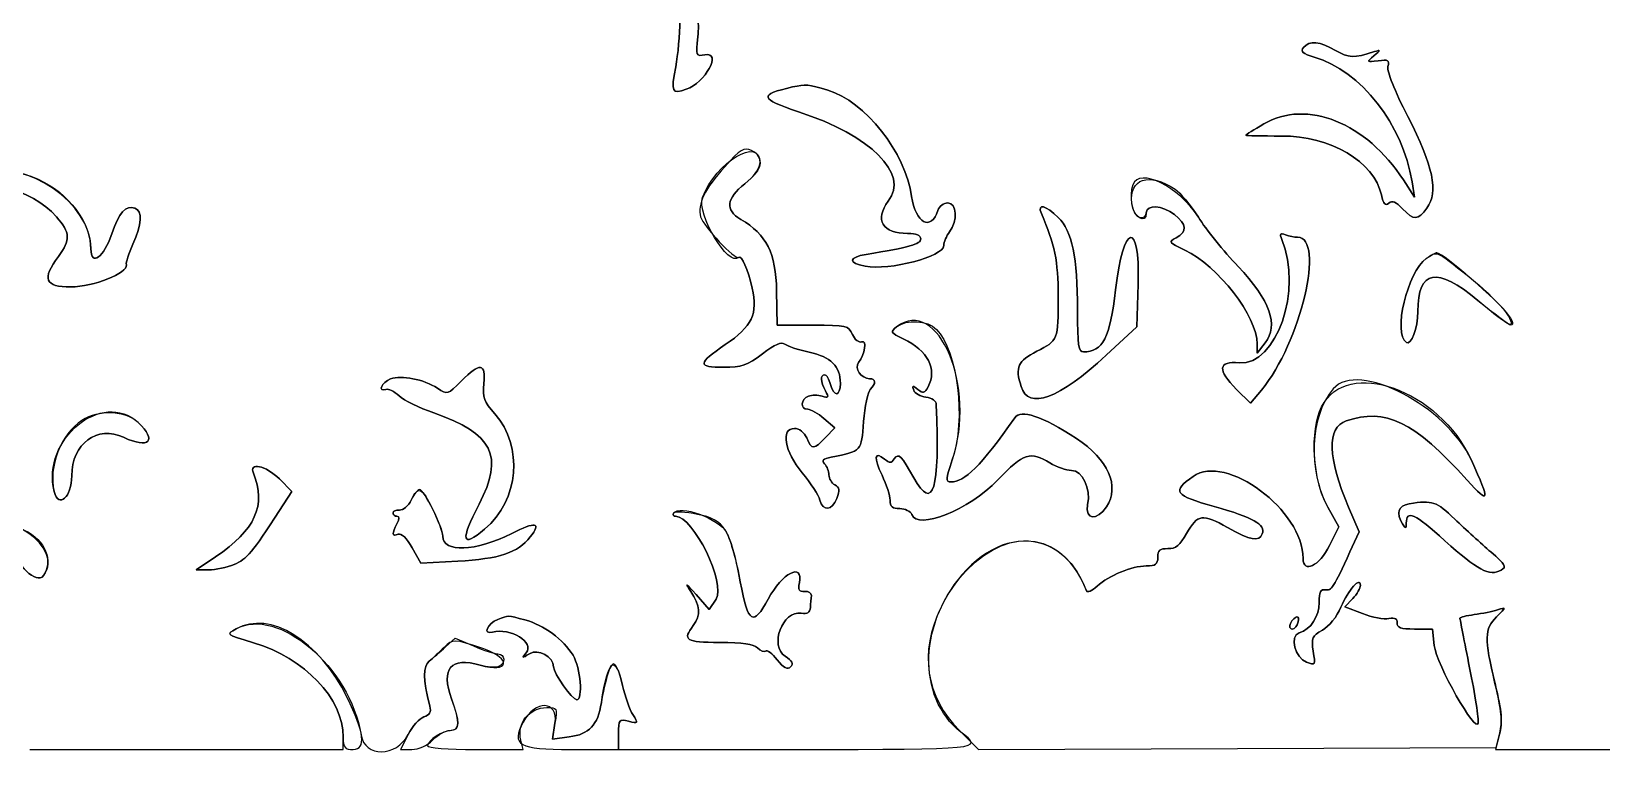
# Model space of a CAD drawing. Extents: x 0 to 106, y 0 to 59.
# Drawn here: x 22.73 to 40.84, y -0.07 to 8.31 of the extents above; entities that cross this region are included whole.
import ezdxf

# ---------------------------------------------------------------- set-up
doc = ezdxf.new("R2010")
doc.units = 0
doc.layers.get('0').update_dxf_attribs({"linetype": 'CONTINUOUS'})

msp = doc.modelspace()

# ---------------------------------------------------------------- linework, layer by layer
at = {"color": 7}
for p, q in [((38.679129, 6.397551), (38.551071, 6.595988)), ((38.551071, 6.595988), (38.679129, 6.397551)), ((38.650554, 6.574028), (38.679129, 6.397551)), ((38.679129, 6.397551), (38.650554, 6.574028)), ((31.331129, 4.920648), (31.322927, 5.318317)), ((31.322927, 5.318317), (31.331129, 4.920648)), ((35.476087, 4.901334), (35.491962, 5.39584)), ((35.491962, 5.39584), (35.476087, 4.901334)), ((31.73991, 4.920648), (31.331129, 4.920648)), ((31.331129, 4.920648), (31.73991, 4.920648)), ((35.123398, 4.57378), (35.476087, 4.901334)), ((35.476087, 4.901334), (35.123398, 4.57378)), ((36.865148, 4.599709), (36.957487, 4.717184)), ((36.957487, 4.717184), (36.865148, 4.599709)), ((36.864883, 4.705013), (36.865148, 4.599709)), ((36.865148, 4.599709), (36.864883, 4.705013)), ((36.627288, 4.179287), (36.786567, 4.020008)), ((36.786567, 4.020008), (36.627288, 4.179287)), ((36.786567, 4.020008), (36.913038, 4.172672)), ((36.913038, 4.172672), (36.786567, 4.020008)), ((31.868762, 3.843531), (31.992587, 3.737169)), ((31.992587, 3.737169), (31.868762, 3.843531)), ((31.992587, 3.737169), (31.885695, 3.623133)), ((31.885695, 3.623133), (31.992587, 3.737169)), ((25.733081, 3.00348), (25.589677, 3.14609)), ((25.589677, 3.14609), (25.733081, 3.00348)), ((25.590207, 2.782288), (25.733081, 3.00348)), ((25.733081, 3.00348), (25.590207, 2.782288)), ((37.679799, 2.820918), (37.806534, 2.595493)), ((37.806534, 2.595493), (37.679799, 2.820918)), ((38.040955, 2.535962), (37.918718, 2.822505)), ((37.918718, 2.822505), (38.040955, 2.535962)), ((37.806534, 2.595493), (37.699643, 2.379858)), ((37.699643, 2.379858), (37.806534, 2.595493)), ((37.934857, 2.306039), (38.040955, 2.535962)), ((38.040955, 2.535962), (37.934857, 2.306039)), ((24.853607, 2.249154), (24.629506, 2.098077)), ((24.629506, 2.098077), (24.853607, 2.249154)), ((27.120026, 2.35287), (27.220303, 2.174012)), ((27.220303, 2.174012), (27.120026, 2.35287)), ((27.220303, 2.174012), (27.645223, 2.19756)), ((27.645223, 2.19756), (27.220303, 2.174012)), ((24.629506, 2.098077), (24.773703, 2.098077)), ((24.773703, 2.098077), (24.629506, 2.098077)), ((30.546111, 1.640083), (30.393447, 1.813914)), ((30.393447, 1.813914), (30.546111, 1.640083)), ((30.624428, 1.759675), (30.546111, 1.640083)), ((30.546111, 1.640083), (30.624428, 1.759675)), ((37.876384, 1.670246), (37.966078, 1.76576)), ((37.966078, 1.76576), (37.876384, 1.670246)), ((38.079055, 1.592988), (37.876384, 1.670246)), ((37.876384, 1.670246), (38.079055, 1.592988)), ((27.503936, 1.208284), (27.615325, 1.310678)), ((27.615325, 1.310678), (27.827785, 1.219396)), ((38.884975, 1.414659), (38.679923, 1.414659)), ((38.679923, 1.414659), (38.884975, 1.414659)), ((38.906142, 1.226276), (38.884975, 1.414659)), ((38.884975, 1.414659), (38.906142, 1.226276)), ((27.073988, 0.198635), (26.985617, 0.025598)), ((28.737951, 0.144396), (28.76732, 0.327487)), ((28.76732, 0.327487), (28.737951, 0.144396)), ((29.501008, 0.025598), (29.501008, 0.202868)), ((29.501008, 0.202868), (29.501008, 0.025598)), ((33.432712, 0.243085), (33.650993, 0.024804)), ((39.658351, 0.201016), (39.61152, 0.025598)), ((39.621309, 0.047558), (39.662584, 0.214775)), ((22.709956, 0.025598), (24.518116, 0.025598)), ((24.518116, 0.025598), (26.326012, 0.025598)), ((26.326012, 0.025598), (26.325483, 0.168737)), ((26.985617, 0.025598), (27.116851, 0.025598)), ((27.848158, 0.025598), (28.400343, 0.025598)), ((28.400343, 0.025598), (28.37362, 0.131696)), ((28.931626, 0.170325), (28.737951, 0.144396)), ((28.737951, 0.144396), (28.931626, 0.170325)), ((28.950676, 0.025598), (29.501008, 0.025598)), ((29.501008, 0.025598), (31.551527, 0.025598)), ((33.650993, 0.024804), (36.636019, 0.036181)), ((36.636019, 0.036181), (39.621309, 0.047558)), ((39.61152, 0.025598), (40.818019, 0.025598))]:
    msp.add_line(p, q, dxfattribs=at)
for points in [[(30.414349, 8.248838), (30.433134, 8.431136), (30.412497, 8.544642), (30.311162, 8.814782)], [(30.311162, 8.814782), (30.412497, 8.544642), (30.433134, 8.431136), (30.414349, 8.248838)], [(30.206651, 8.43193), (30.206651, 8.280059), (30.185485, 8.040876), (30.159556, 7.900647)], [(30.159556, 7.900647), (30.185485, 8.040876), (30.206651, 8.280059), (30.206651, 8.43193)], [(30.497164, 8.041141), (30.393447, 8.021297), (30.39133, 8.026853), (30.414349, 8.248838)], [(30.414349, 8.248838), (30.39133, 8.026853), (30.393447, 8.021297), (30.497164, 8.041141)], [(37.767112, 8.090618), (37.585608, 8.197774), (37.469985, 8.208357), (37.400135, 8.12422)], [(37.400135, 8.12422), (37.469985, 8.208357), (37.585608, 8.197774), (37.767112, 8.090618)], [(30.280999, 7.64215), (30.49928, 7.714381), (30.696924, 8.079241), (30.497164, 8.041141)], [(30.497164, 8.041141), (30.696924, 8.079241), (30.49928, 7.714381), (30.280999, 7.64215)], [(37.400135, 8.12422), (37.360977, 8.077124), (37.386641, 8.05437), (37.523431, 8.01336)], [(37.523431, 8.01336), (37.386641, 8.05437), (37.360977, 8.077124), (37.400135, 8.12422)], [(37.523431, 8.01336), (38.064768, 7.85117), (38.541546, 7.2421), (38.650554, 6.574028)], [(38.650554, 6.574028), (38.541546, 7.2421), (38.064768, 7.85117), (37.523431, 8.01336)], [(38.217167, 8.076595), (37.976132, 8.00013), (37.917659, 8.001983), (37.767112, 8.090618)], [(37.767112, 8.090618), (37.917659, 8.001983), (37.976132, 8.00013), (38.217167, 8.076595)], [(38.258971, 7.97182), (38.125622, 7.954093), (38.124299, 7.955416), (38.210288, 8.027912)], [(38.210288, 8.027912), (38.124299, 7.955416), (38.125622, 7.954093), (38.258971, 7.97182)], [(38.210288, 8.027912), (38.289663, 8.095116), (38.290192, 8.099878), (38.217167, 8.076595)], [(38.217167, 8.076595), (38.290192, 8.099878), (38.289663, 8.095116), (38.210288, 8.027912)], [(38.373271, 7.903822), (38.39285, 7.97817), (38.376975, 7.98743), (38.258971, 7.97182)], [(38.258971, 7.97182), (38.376975, 7.98743), (38.39285, 7.97817), (38.373271, 7.903822)], [(30.159556, 7.900647), (30.104787, 7.605637), (30.113783, 7.586852), (30.280999, 7.64215)], [(30.280999, 7.64215), (30.113783, 7.586852), (30.104787, 7.605637), (30.159556, 7.900647)], [(38.602136, 7.32809), (38.448942, 7.626539), (38.359513, 7.85117), (38.373271, 7.903822)], [(38.373271, 7.903822), (38.359513, 7.85117), (38.448942, 7.626539), (38.602136, 7.32809)], [(31.507342, 7.668872), (31.113377, 7.582089), (31.124754, 7.533141), (31.573487, 7.384181)], [(31.573487, 7.384181), (31.124754, 7.533141), (31.113377, 7.582089), (31.507342, 7.668872)], [(31.911889, 7.63236), (31.684348, 7.700093), (31.659477, 7.70221), (31.507342, 7.668872)], [(31.507342, 7.668872), (31.659477, 7.70221), (31.684348, 7.700093), (31.911889, 7.63236)], [(32.879998, 6.406547), (32.810942, 6.910048), (32.341043, 7.505096), (31.911889, 7.63236)], [(31.911889, 7.63236), (32.341043, 7.505096), (32.810942, 6.910048), (32.879998, 6.406547)], [(38.551071, 6.595988), (38.125092, 7.255858), (37.43506, 7.532877), (36.94029, 7.242894)], [(36.94029, 7.242894), (37.43506, 7.532877), (38.125092, 7.255858), (38.551071, 6.595988)], [(31.573487, 7.384181), (32.415126, 7.105311), (32.852482, 6.669807), (32.611182, 6.350984)], [(32.611182, 6.350984), (32.852482, 6.669807), (32.415126, 7.105311), (31.573487, 7.384181)], [(36.94029, 7.242894), (36.826254, 7.176219), (36.732857, 7.117217), (36.732857, 7.11219)], [(36.732857, 7.11219), (36.732857, 7.117217), (36.826254, 7.176219), (36.94029, 7.242894)], [(38.822004, 6.271345), (38.958, 6.457876), (38.896087, 6.756061), (38.602136, 7.32809)], [(38.602136, 7.32809), (38.896087, 6.756061), (38.958, 6.457876), (38.822004, 6.271345)], [(30.469647, 6.393847), (30.62628, 6.805538), (31.132692, 7.109015), (31.132692, 6.790986)], [(36.732857, 7.11219), (36.732857, 7.107163), (36.916477, 7.103194), (37.140844, 7.103194)], [(37.140844, 7.103194), (36.916477, 7.103194), (36.732857, 7.107163), (36.732857, 7.11219)], [(37.140844, 7.103194), (37.715518, 7.103194), (38.212405, 6.811094), (38.297601, 6.42348)], [(38.297601, 6.42348), (38.212405, 6.811094), (37.715518, 7.103194), (37.140844, 7.103194)], [(31.033473, 6.935184), (30.945896, 6.974342), (30.909648, 6.952382), (30.725763, 6.749446)], [(30.956215, 6.551803), (31.158886, 6.712405), (31.189577, 6.865069), (31.033473, 6.935184)], [(21.783915, 6.369505), (21.783915, 6.684094), (22.346683, 6.812682), (22.809174, 6.603661)], [(23.415599, 5.801975), (23.415599, 6.33167), (22.691699, 6.828292), (22.106971, 6.699969)], [(30.725763, 6.749446), (30.493989, 6.49333), (30.409851, 6.318176), (30.447157, 6.16948)], [(31.132692, 6.790986), (31.132692, 6.727751), (31.068663, 6.640967), (30.956215, 6.551803)], [(36.186228, 6.165776), (35.958422, 6.523493), (35.508895, 6.745742), (35.429785, 6.539632)], [(22.011456, 6.39517), (22.12364, 6.641497), (22.722391, 6.507882), (23.018459, 6.170539)], [(23.018459, 6.170539), (22.722391, 6.507882), (22.12364, 6.641497), (22.011456, 6.39517)], [(22.809174, 6.603661), (23.159482, 6.445176), (23.415599, 6.106774), (23.415599, 5.801975)], [(30.908855, 6.141964), (30.726028, 6.249914), (30.741109, 6.381411), (30.956215, 6.551803)], [(30.956215, 6.551803), (30.741109, 6.381411), (30.726028, 6.249914), (30.908855, 6.141964)], [(35.429785, 6.539632), (35.379779, 6.409193), (35.428462, 6.178476), (35.50916, 6.16313)], [(35.417879, 6.325055), (35.390098, 6.615038), (35.61367, 6.688592), (35.917676, 6.489626)], [(30.885307, 5.701962), (30.768361, 5.585016), (30.397416, 6.203347), (30.469647, 6.393847)], [(32.611182, 6.350984), (32.449522, 6.137201), (32.544507, 5.978716), (32.833961, 5.978716)], [(32.833961, 5.978716), (32.544507, 5.978716), (32.449522, 6.137201), (32.611182, 6.350984)], [(33.18374, 6.245416), (33.105688, 5.999618), (32.922596, 6.09672), (32.879998, 6.406547)], [(32.879998, 6.406547), (32.922596, 6.09672), (33.105688, 5.999618), (33.18374, 6.245416)], [(35.917676, 6.489626), (35.976678, 6.450732), (36.097593, 6.305212), (36.186228, 6.165776)], [(38.297601, 6.42348), (38.320619, 6.317911), (38.342051, 6.294364), (38.383325, 6.328759)], [(38.383325, 6.328759), (38.342051, 6.294364), (38.320619, 6.317911), (38.297601, 6.42348)], [(38.383325, 6.328759), (38.423278, 6.361832), (38.466669, 6.34437), (38.541546, 6.26473)], [(38.541546, 6.26473), (38.466669, 6.34437), (38.423278, 6.361832), (38.383325, 6.328759)], [(23.018459, 6.170539), (23.179855, 5.986918), (23.183559, 5.907543), (23.040684, 5.714133)], [(23.040684, 5.714133), (23.183559, 5.907543), (23.179855, 5.986918), (23.018459, 6.170539)], [(23.922275, 6.271609), (23.821204, 6.310239), (23.736802, 6.215782), (23.656898, 5.974747)], [(23.656898, 5.974747), (23.736802, 6.215782), (23.821204, 6.310239), (23.922275, 6.271609)], [(23.900579, 5.854627), (24.00456, 6.083491), (24.012498, 6.236949), (23.922275, 6.271609)], [(23.922275, 6.271609), (24.012498, 6.236949), (24.00456, 6.083491), (23.900579, 5.854627)], [(30.447157, 6.16948), (30.472557, 6.068145), (30.849324, 5.665979), (30.885307, 5.701962)], [(33.296452, 6.331405), (33.249356, 6.331405), (33.198821, 6.292776), (33.18374, 6.245416)], [(33.18374, 6.245416), (33.198821, 6.292776), (33.249356, 6.331405), (33.296452, 6.331405)], [(33.316825, 5.998031), (33.414456, 6.127147), (33.402021, 6.331405), (33.296452, 6.331405)], [(33.296452, 6.331405), (33.402021, 6.331405), (33.414456, 6.127147), (33.316825, 5.998031)], [(34.56989, 6.163924), (34.429661, 6.304418), (34.324093, 6.329553), (34.375686, 6.210226)], [(34.375686, 6.210226), (34.324093, 6.329553), (34.429661, 6.304418), (34.56989, 6.163924)], [(34.375686, 6.210226), (34.531526, 5.851187), (34.569361, 5.664921), (34.570155, 5.251113)], [(34.570155, 5.251113), (34.569361, 5.664921), (34.531526, 5.851187), (34.375686, 6.210226)], [(34.792669, 5.09448), (34.792669, 5.707518), (34.731286, 6.002793), (34.56989, 6.163924)], [(34.56989, 6.163924), (34.731286, 6.002793), (34.792669, 5.707518), (34.792669, 5.09448)], [(35.586418, 6.217899), (35.586418, 6.075289), (35.432431, 6.17292), (35.417879, 6.325055)], [(35.50916, 6.16313), (35.556256, 6.154399), (35.586418, 6.175566), (35.586418, 6.217899)], [(35.586418, 6.217899), (35.586418, 6.318176), (35.771891, 6.305476), (35.911326, 6.195939)], [(35.911326, 6.195939), (35.771891, 6.305476), (35.586418, 6.318176), (35.586418, 6.217899)], [(35.911326, 6.195939), (36.052614, 6.084549), (36.058964, 5.99856), (35.930641, 5.930033)], [(35.930641, 5.930033), (36.058964, 5.99856), (36.052614, 6.084549), (35.911326, 6.195939)], [(36.64475, 5.598775), (36.481238, 5.771283), (36.275128, 6.026606), (36.186228, 6.165776)], [(36.186228, 6.165776), (36.275128, 6.026606), (36.481238, 5.771283), (36.64475, 5.598775)], [(38.541546, 6.26473), (38.670398, 6.127412), (38.718023, 6.128735), (38.822004, 6.271345)], [(38.822004, 6.271345), (38.718023, 6.128735), (38.670398, 6.127412), (38.541546, 6.26473)], [(31.322927, 5.318317), (31.314196, 5.754879), (31.208627, 5.964693), (30.908855, 6.141964)], [(30.908855, 6.141964), (31.208627, 5.964693), (31.314196, 5.754879), (31.322927, 5.318317)], [(32.833961, 5.978716), (32.935296, 5.978716), (32.984773, 5.957814), (32.984773, 5.915481)], [(32.984773, 5.915481), (32.984773, 5.957814), (32.935296, 5.978716), (32.833961, 5.978716)], [(33.250679, 5.838752), (33.251473, 5.879233), (33.281106, 5.950935), (33.316825, 5.998031)], [(33.316825, 5.998031), (33.281106, 5.950935), (33.251473, 5.879233), (33.250679, 5.838752)], [(35.491962, 5.39584), (35.515775, 6.147785), (35.316014, 6.095133), (35.231083, 5.327048)], [(35.231083, 5.327048), (35.316014, 6.095133), (35.515775, 6.147785), (35.491962, 5.39584)], [(37.191908, 5.964164), (37.128937, 5.988506), (37.121, 5.978187), (37.149839, 5.909131)], [(37.149839, 5.909131), (37.121, 5.978187), (37.128937, 5.988506), (37.191908, 5.964164)], [(23.656898, 5.974747), (23.566676, 5.703021), (23.415599, 5.594806), (23.415599, 5.801975)], [(23.415599, 5.801975), (23.415599, 5.594806), (23.566676, 5.703021), (23.656898, 5.974747)], [(23.824379, 5.61756), (23.818823, 5.643489), (23.853219, 5.750116), (23.900579, 5.854627)], [(23.900579, 5.854627), (23.853219, 5.750116), (23.818823, 5.643489), (23.824379, 5.61756)], [(32.345276, 5.600891), (32.626263, 5.548239), (33.248298, 5.711752), (33.250679, 5.838752)], [(33.250679, 5.838752), (33.248298, 5.711752), (32.626263, 5.548239), (32.345276, 5.600891)], [(32.984773, 5.915481), (32.984773, 5.855685), (32.855128, 5.818908), (32.356389, 5.737152)], [(32.356389, 5.737152), (32.855128, 5.818908), (32.984773, 5.855685), (32.984773, 5.915481)], [(35.930641, 5.930033), (35.838037, 5.880556), (35.84227, 5.87447), (36.029859, 5.786629)], [(36.029859, 5.786629), (35.84227, 5.87447), (35.838037, 5.880556), (35.930641, 5.930033)], [(37.149839, 5.909131), (37.39061, 5.329694), (37.087927, 4.452601), (36.658773, 4.486732)], [(36.658773, 4.486732), (37.087927, 4.452601), (37.39061, 5.329694), (37.149839, 5.909131)], [(36.913038, 4.172672), (37.365739, 4.71692), (37.65387, 5.934531), (37.330285, 5.934531)], [(37.330285, 5.934531), (37.65387, 5.934531), (37.365739, 4.71692), (36.913038, 4.172672)], [(37.330285, 5.934531), (37.296683, 5.934531), (37.234506, 5.948024), (37.191908, 5.964164)], [(37.191908, 5.964164), (37.234506, 5.948024), (37.296683, 5.934531), (37.330285, 5.934531)], [(23.040684, 5.714133), (22.847274, 5.451931), (22.884316, 5.360915), (23.184088, 5.362502)], [(23.184088, 5.362502), (22.884316, 5.360915), (22.847274, 5.451931), (23.040684, 5.714133)], [(23.184088, 5.362502), (23.447878, 5.363825), (23.845017, 5.522046), (23.824379, 5.61756)], [(23.824379, 5.61756), (23.845017, 5.522046), (23.447878, 5.363825), (23.184088, 5.362502)], [(30.885307, 5.701962), (30.917851, 5.734506), (30.99458, 5.561998), (31.042205, 5.349008)], [(31.042205, 5.349008), (30.99458, 5.561998), (30.917851, 5.734506), (30.885307, 5.701962)], [(32.356389, 5.737152), (32.148691, 5.703021), (32.143399, 5.638727), (32.345276, 5.600891)], [(32.345276, 5.600891), (32.143399, 5.638727), (32.148691, 5.703021), (32.356389, 5.737152)], [(36.029859, 5.786629), (36.414034, 5.606712), (36.863561, 5.0241), (36.864883, 4.705013)], [(36.864883, 4.705013), (36.863561, 5.0241), (36.414034, 5.606712), (36.029859, 5.786629)], [(38.81486, 5.688998), (38.59605, 5.536069), (38.426188, 4.820107), (38.585202, 4.721682)], [(38.585202, 4.721682), (38.426188, 4.820107), (38.59605, 5.536069), (38.81486, 5.688998)], [(38.81486, 5.688998), (38.943712, 5.779485), (38.910375, 5.793508), (39.305662, 5.480771)], [(38.936569, 5.756202), (38.923869, 5.75726), (38.868835, 5.727098), (38.81486, 5.688998)], [(39.739843, 5.063523), (39.665495, 5.184173), (39.0088, 5.750381), (38.936569, 5.756202)], [(36.957487, 4.717184), (37.116237, 4.918796), (37.012785, 5.210102), (36.64475, 5.598775)], [(36.64475, 5.598775), (37.012785, 5.210102), (37.116237, 4.918796), (36.957487, 4.717184)], [(38.717229, 5.079663), (38.717229, 5.560675), (38.937098, 5.601156), (39.409114, 5.206927)], [(39.409114, 5.206927), (38.937098, 5.601156), (38.717229, 5.560675), (38.717229, 5.079663)], [(39.305662, 5.480771), (39.616812, 5.234444), (39.888538, 4.920384), (39.790378, 4.920384)], [(31.042205, 5.349008), (31.109144, 5.05003), (31.041146, 4.907155), (30.73079, 4.696547)], [(30.73079, 4.696547), (31.041146, 4.907155), (31.109144, 5.05003), (31.042205, 5.349008)], [(33.349104, 3.365959), (33.633531, 4.202306), (33.187708, 5.265665), (32.705638, 4.90054)], [(34.570155, 5.251113), (34.570949, 4.747876), (34.569361, 4.743642), (34.324093, 4.619288)], [(34.324093, 4.619288), (34.569361, 4.743642), (34.570949, 4.747876), (34.570155, 5.251113)], [(35.231083, 5.327048), (35.170229, 4.778038), (35.084504, 4.611616), (34.861725, 4.611616)], [(34.861725, 4.611616), (35.084504, 4.611616), (35.170229, 4.778038), (35.231083, 5.327048)], [(34.861725, 4.611616), (34.803252, 4.611616), (34.792669, 4.685699), (34.792669, 5.09448)], [(34.792669, 5.09448), (34.792669, 4.685699), (34.803252, 4.611616), (34.861725, 4.611616)], [(38.585202, 4.721682), (38.643411, 4.685963), (38.717229, 4.886253), (38.717229, 5.079663)], [(38.717229, 5.079663), (38.717229, 4.886253), (38.643411, 4.685963), (38.585202, 4.721682)], [(39.409114, 5.206927), (39.793288, 4.886253), (39.870018, 4.85318), (39.739843, 5.063523)], [(39.790378, 4.920384), (39.769741, 4.920384), (39.598026, 5.049236), (39.409114, 5.206927)], [(32.197374, 4.813492), (32.151072, 4.915357), (32.129641, 4.920384), (31.73991, 4.920648)], [(31.73991, 4.920648), (32.129641, 4.920384), (32.151072, 4.915357), (32.197374, 4.813492)], [(32.705638, 4.90054), (32.630497, 4.843655), (32.635788, 4.834394), (32.783955, 4.764015)], [(32.783955, 4.764015), (32.635788, 4.834394), (32.630497, 4.843655), (32.705638, 4.90054)], [(32.705638, 4.90054), (32.827611, 4.99288), (33.058592, 4.978857), (33.164954, 4.87223)], [(31.15915, 4.590713), (31.303083, 4.700515), (31.378754, 4.733324), (31.416325, 4.702367)], [(31.416325, 4.702367), (31.378754, 4.733324), (31.303083, 4.700515), (31.15915, 4.590713)], [(32.303472, 4.728826), (32.271457, 4.716655), (32.224362, 4.754226), (32.197374, 4.813492)], [(32.197374, 4.813492), (32.224362, 4.754226), (32.271457, 4.716655), (32.303472, 4.728826)], [(32.267489, 4.490436), (32.34263, 4.586745), (32.36803, 4.753697), (32.303472, 4.728826)], [(32.303472, 4.728826), (32.36803, 4.753697), (32.34263, 4.586745), (32.267489, 4.490436)], [(32.783955, 4.764015), (33.066, 4.630136), (33.178448, 4.41212), (33.069704, 4.20892)], [(33.069704, 4.20892), (33.178448, 4.41212), (33.066, 4.630136), (32.783955, 4.764015)], [(33.164954, 4.87223), (33.411546, 4.625638), (33.508383, 3.834271), (33.349104, 3.365959)], [(30.73079, 4.696547), (30.409057, 4.478001), (30.406147, 4.435139), (30.713328, 4.435139)], [(30.713328, 4.435139), (30.406147, 4.435139), (30.409057, 4.478001), (30.73079, 4.696547)], [(30.713328, 4.435139), (30.922613, 4.435139), (30.983203, 4.456305), (31.15915, 4.590713)], [(31.15915, 4.590713), (30.983203, 4.456305), (30.922613, 4.435139), (30.713328, 4.435139)], [(31.416325, 4.702367), (31.445429, 4.678026), (31.572164, 4.636222), (31.697841, 4.609234)], [(31.697841, 4.609234), (31.572164, 4.636222), (31.445429, 4.678026), (31.416325, 4.702367)], [(31.697841, 4.609234), (31.950518, 4.554995), (32.058733, 4.447045), (32.058733, 4.249137)], [(32.058733, 4.249137), (32.058733, 4.447045), (31.950518, 4.554995), (31.697841, 4.609234)], [(34.324093, 4.619288), (34.103166, 4.50737), (34.071945, 4.438049), (34.141795, 4.214212)], [(34.141795, 4.214212), (34.071945, 4.438049), (34.103166, 4.50737), (34.324093, 4.619288)], [(34.141795, 4.214212), (34.22752, 3.940104), (34.579944, 4.06922), (35.123398, 4.57378)], [(35.123398, 4.57378), (34.579944, 4.06922), (34.22752, 3.940104), (34.141795, 4.214212)], [(37.606774, 3.978204), (37.90152, 4.556318), (38.961704, 4.178228), (39.335031, 3.361461)], [(27.412919, 4.192516), (27.25364, 4.296762), (26.996465, 4.348355), (26.871318, 4.30073)], [(26.871318, 4.30073), (26.996465, 4.348355), (27.25364, 4.296762), (27.412919, 4.192516)], [(27.947641, 4.247814), (27.971983, 4.485674), (27.903721, 4.493082), (27.686763, 4.276124)], [(27.686763, 4.276124), (27.903721, 4.493082), (27.971983, 4.485674), (27.947641, 4.247814)], [(31.877493, 4.347032), (31.824312, 4.347032), (31.828016, 4.272155), (31.88596, 4.163676)], [(31.88596, 4.163676), (31.828016, 4.272155), (31.824312, 4.347032), (31.877493, 4.347032)], [(31.944433, 4.236701), (31.929352, 4.297291), (31.899189, 4.347032), (31.877493, 4.347032)], [(31.877493, 4.347032), (31.899189, 4.347032), (31.929352, 4.297291), (31.944433, 4.236701)], [(32.394753, 4.302847), (32.300032, 4.302847), (32.216689, 4.425614), (32.267489, 4.490436)], [(32.267489, 4.490436), (32.216689, 4.425614), (32.300032, 4.302847), (32.394753, 4.302847)], [(36.658773, 4.486732), (36.412182, 4.506576), (36.401863, 4.404712), (36.627288, 4.179287)], [(36.627288, 4.179287), (36.401863, 4.404712), (36.412182, 4.506576), (36.658773, 4.486732)], [(39.335031, 3.361461), (39.047693, 3.99011), (38.030372, 4.516895), (37.741447, 4.186695)], [(22.992795, 3.001628), (22.842247, 3.601702), (23.546567, 4.181403), (23.960375, 3.798023)], [(26.871318, 4.30073), (26.768924, 4.261837), (26.718124, 4.147008), (26.818136, 4.180345)], [(26.818136, 4.180345), (26.718124, 4.147008), (26.768924, 4.261837), (26.871318, 4.30073)], [(26.818136, 4.180345), (26.846182, 4.189606), (26.913915, 4.156004), (26.968684, 4.105204)], [(26.968684, 4.105204), (26.913915, 4.156004), (26.846182, 4.189606), (26.818136, 4.180345)], [(27.686763, 4.276124), (27.530129, 4.119491), (27.526161, 4.118168), (27.412919, 4.192516)], [(27.412919, 4.192516), (27.526161, 4.118168), (27.530129, 4.119491), (27.686763, 4.276124)], [(28.072789, 3.897506), (27.946848, 4.039322), (27.930708, 4.084566), (27.947641, 4.247814)], [(27.947641, 4.247814), (27.930708, 4.084566), (27.946848, 4.039322), (28.072789, 3.897506)], [(32.058733, 4.249137), (32.058733, 4.096472), (31.981739, 4.08827), (31.944433, 4.236701)], [(31.944433, 4.236701), (31.981739, 4.08827), (32.058733, 4.096472), (32.058733, 4.249137)], [(32.326226, 3.808341), (32.33972, 3.984025), (32.374645, 4.151506), (32.40322, 4.180081)], [(32.40322, 4.180081), (32.374645, 4.151506), (32.33972, 3.984025), (32.326226, 3.808341)], [(32.40322, 4.180081), (32.47307, 4.24993), (32.469365, 4.302847), (32.394753, 4.302847)], [(32.394753, 4.302847), (32.469365, 4.302847), (32.47307, 4.24993), (32.40322, 4.180081)], [(32.952494, 4.178758), (32.893227, 4.227706), (32.885555, 4.226383), (32.903811, 4.170556)], [(32.903811, 4.170556), (32.885555, 4.226383), (32.893227, 4.227706), (32.952494, 4.178758)], [(32.903811, 4.170556), (32.915717, 4.134308), (32.978423, 4.098324), (33.043246, 4.090652)], [(33.043246, 4.090652), (32.978423, 4.098324), (32.915717, 4.134308), (32.903811, 4.170556)], [(33.069704, 4.20892), (33.029752, 4.134308), (33.012025, 4.12981), (32.952494, 4.178758)], [(32.952494, 4.178758), (33.012025, 4.12981), (33.029752, 4.134308), (33.069704, 4.20892)], [(37.741447, 4.186695), (37.473424, 3.880043), (37.44432, 3.239223), (37.679799, 2.820918)], [(26.968684, 4.105204), (27.023453, 4.054668), (27.203634, 3.966033), (27.369527, 3.908618)], [(27.369527, 3.908618), (27.203634, 3.966033), (27.023453, 4.054668), (26.968684, 4.105204)], [(31.689904, 4.100706), (31.600739, 4.066574), (31.594125, 3.950158), (31.681437, 3.950158)], [(31.681437, 3.950158), (31.594125, 3.950158), (31.600739, 4.066574), (31.689904, 4.100706)], [(31.848125, 4.101235), (31.801029, 4.116316), (31.729856, 4.116051), (31.689904, 4.100706)], [(31.689904, 4.100706), (31.729856, 4.116051), (31.801029, 4.116316), (31.848125, 4.101235)], [(31.88596, 4.163676), (31.927764, 4.085624), (31.923002, 4.077687), (31.848125, 4.101235)], [(31.848125, 4.101235), (31.923002, 4.077687), (31.927764, 4.085624), (31.88596, 4.163676)], [(33.164425, 4.002281), (33.207817, 3.022794), (33.127119, 2.759799), (32.905398, 3.159584)], [(32.905398, 3.159584), (33.127119, 2.759799), (33.207817, 3.022794), (33.164425, 4.002281)], [(33.043246, 4.090652), (33.117065, 4.08192), (33.162308, 4.048847), (33.164425, 4.002281)], [(33.164425, 4.002281), (33.162308, 4.048847), (33.117065, 4.08192), (33.043246, 4.090652)], [(23.311617, 3.822364), (23.068201, 3.662027), (22.921887, 3.284732), (22.992795, 3.001628)], [(23.960375, 3.798023), (23.812738, 3.934548), (23.499736, 3.946454), (23.311617, 3.822364)], [(27.369527, 3.908618), (28.052416, 3.671287), (28.180474, 3.411996), (27.89155, 2.853726)], [(27.89155, 2.853726), (28.180474, 3.411996), (28.052416, 3.671287), (27.369527, 3.908618)], [(27.956108, 2.566653), (28.351924, 2.899499), (28.406428, 3.521798), (28.072789, 3.897506)], [(28.072789, 3.897506), (28.406428, 3.521798), (28.351924, 2.899499), (27.956108, 2.566653)], [(31.681437, 3.950158), (31.716362, 3.950158), (31.800764, 3.902268), (31.868762, 3.843531)], [(31.868762, 3.843531), (31.800764, 3.902268), (31.716362, 3.950158), (31.681437, 3.950158)], [(31.953164, 3.398238), (32.307441, 3.470733), (32.298974, 3.461473), (32.326226, 3.808341)], [(32.326226, 3.808341), (32.298974, 3.461473), (32.307441, 3.470733), (31.953164, 3.398238)], [(34.070622, 3.852791), (33.674541, 3.291875), (33.494889, 3.112223), (33.330583, 3.112223)], [(33.330583, 3.112223), (33.494889, 3.112223), (33.674541, 3.291875), (34.070622, 3.852791)], [(34.779969, 3.613079), (34.380449, 3.873164), (34.142059, 3.953597), (34.070622, 3.852791)], [(34.070622, 3.852791), (34.142059, 3.953597), (34.380449, 3.873164), (34.779969, 3.613079)], [(37.679799, 2.820918), (37.505704, 3.13048), (37.469191, 3.708594), (37.606774, 3.978204)], [(37.918718, 2.822505), (37.675037, 3.39374), (37.665247, 3.736639), (37.890407, 3.815221)], [(37.890407, 3.815221), (37.665247, 3.736639), (37.675037, 3.39374), (37.918718, 2.822505)], [(37.890407, 3.815221), (38.342315, 3.972647), (38.673573, 3.810987), (39.285818, 3.133919)], [(39.285818, 3.133919), (38.673573, 3.810987), (38.342315, 3.972647), (37.890407, 3.815221)], [(23.195201, 3.182867), (23.195201, 3.553019), (23.489946, 3.771564), (23.793423, 3.626837)], [(23.793423, 3.626837), (23.489946, 3.771564), (23.195201, 3.553019), (23.195201, 3.182867)], [(23.793423, 3.626837), (24.084994, 3.487931), (24.184741, 3.59006), (23.960375, 3.798023)], [(23.960375, 3.798023), (24.184741, 3.59006), (24.084994, 3.487931), (23.793423, 3.626837)], [(31.53036, 3.72976), (31.367113, 3.72976), (31.412885, 3.464913), (31.618996, 3.216205)], [(31.618996, 3.216205), (31.412885, 3.464913), (31.367113, 3.72976), (31.53036, 3.72976)], [(31.669796, 3.619429), (31.640427, 3.683987), (31.582748, 3.72976), (31.53036, 3.72976)], [(31.53036, 3.72976), (31.582748, 3.72976), (31.640427, 3.683987), (31.669796, 3.619429)], [(31.885695, 3.623133), (31.753139, 3.482111), (31.732502, 3.481581), (31.669796, 3.619429)], [(31.669796, 3.619429), (31.732502, 3.481581), (31.753139, 3.482111), (31.885695, 3.623133)], [(32.568055, 3.374954), (32.451903, 3.471527), (32.439468, 3.39374), (32.538686, 3.188953)], [(32.538686, 3.188953), (32.439468, 3.39374), (32.451903, 3.471527), (32.568055, 3.374954)], [(32.905398, 3.159584), (32.76464, 3.414113), (32.726805, 3.45089), (32.680238, 3.379717)], [(32.680238, 3.379717), (32.726805, 3.45089), (32.76464, 3.414113), (32.905398, 3.159584)], [(33.874566, 3.135507), (34.174339, 3.445598), (34.248686, 3.46994), (34.474111, 3.332621)], [(34.474111, 3.332621), (34.248686, 3.46994), (34.174339, 3.445598), (33.874566, 3.135507)], [(35.126044, 2.823299), (35.283735, 3.064334), (35.148533, 3.373367), (34.779969, 3.613079)], [(34.779969, 3.613079), (35.148533, 3.373367), (35.283735, 3.064334), (35.126044, 2.823299)], [(37.394314, 2.228781), (37.394314, 2.783082), (36.508755, 3.44454), (36.125638, 3.176253)], [(36.125638, 3.176253), (36.508755, 3.44454), (37.394314, 2.783082), (37.394314, 2.228781)], [(25.589677, 3.14609), (25.43225, 3.302723), (25.234607, 3.34585), (25.289905, 3.211442)], [(25.289905, 3.211442), (25.234607, 3.34585), (25.43225, 3.302723), (25.589677, 3.14609)], [(31.875906, 3.321509), (31.83807, 3.359344), (31.85712, 3.378394), (31.953164, 3.398238)], [(31.953164, 3.398238), (31.85712, 3.378394), (31.83807, 3.359344), (31.875906, 3.321509)], [(31.926441, 3.19398), (31.926441, 3.236313), (31.903687, 3.293727), (31.875906, 3.321509)], [(31.875906, 3.321509), (31.903687, 3.293727), (31.926441, 3.236313), (31.926441, 3.19398)], [(32.680238, 3.379717), (32.645578, 3.3268), (32.627057, 3.326007), (32.568055, 3.374954)], [(32.568055, 3.374954), (32.627057, 3.326007), (32.645578, 3.3268), (32.680238, 3.379717)], [(33.330583, 3.112223), (33.271846, 3.112223), (33.274492, 3.14609), (33.349104, 3.365959)], [(33.349104, 3.365959), (33.274492, 3.14609), (33.271846, 3.112223), (33.330583, 3.112223)], [(34.474111, 3.332621), (34.553486, 3.284202), (34.66514, 3.244515), (34.72229, 3.244515)], [(34.72229, 3.244515), (34.66514, 3.244515), (34.553486, 3.284202), (34.474111, 3.332621)], [(39.285818, 3.133919), (39.546697, 2.845259), (39.554635, 2.881507), (39.335031, 3.361461)], [(39.335031, 3.361461), (39.554635, 2.881507), (39.546697, 2.845259), (39.285818, 3.133919)], [(22.992795, 3.001628), (23.043066, 2.801074), (23.195201, 2.937069), (23.195201, 3.182867)], [(23.195201, 3.182867), (23.195201, 2.937069), (23.043066, 2.801074), (22.992795, 3.001628)], [(25.289905, 3.211442), (25.441246, 2.844465), (25.310807, 2.556864), (24.853607, 2.249154)], [(24.853607, 2.249154), (25.310807, 2.556864), (25.441246, 2.844465), (25.289905, 3.211442)], [(31.618996, 3.216205), (31.716891, 3.098465), (31.808437, 2.957442), (31.82246, 2.902938)], [(31.82246, 2.902938), (31.808437, 2.957442), (31.716891, 3.098465), (31.618996, 3.216205)], [(31.994439, 3.078621), (31.957133, 3.099523), (31.926441, 3.151382), (31.926441, 3.19398)], [(31.926441, 3.19398), (31.926441, 3.151382), (31.957133, 3.099523), (31.994439, 3.078621)], [(32.017722, 2.921988), (32.053441, 3.015915), (32.048678, 3.048194), (31.994439, 3.078621)], [(31.994439, 3.078621), (32.048678, 3.048194), (32.053441, 3.015915), (32.017722, 2.921988)], [(32.538686, 3.188953), (32.590015, 3.082855), (32.631819, 2.952944), (32.631819, 2.900028)], [(32.631819, 2.900028), (32.631819, 2.952944), (32.590015, 3.082855), (32.538686, 3.188953)], [(32.880528, 2.737574), (32.951965, 2.551572), (33.5359, 2.785463), (33.874566, 3.135507)], [(33.874566, 3.135507), (33.5359, 2.785463), (32.951965, 2.551572), (32.880528, 2.737574)], [(34.72229, 3.244515), (34.851142, 3.244515), (34.947979, 3.039463), (34.90935, 2.847376)], [(34.90935, 2.847376), (34.947979, 3.039463), (34.851142, 3.244515), (34.72229, 3.244515)], [(36.125638, 3.176253), (35.877195, 3.002157), (35.909739, 2.95559), (36.370378, 2.827797)], [(36.370378, 2.827797), (35.909739, 2.95559), (35.877195, 3.002157), (36.125638, 3.176253)], [(27.109178, 2.902938), (27.076105, 2.83494), (27.016838, 2.784405), (26.974505, 2.78758)], [(26.974505, 2.78758), (27.016838, 2.784405), (27.076105, 2.83494), (27.109178, 2.902938)], [(27.109178, 2.902938), (27.192257, 3.072271), (27.227976, 3.056661), (27.358415, 2.794988)], [(27.206544, 3.024117), (27.185642, 3.024117), (27.141986, 2.969613), (27.109178, 2.902938)], [(27.47245, 2.487807), (27.47245, 2.588084), (27.256021, 3.024117), (27.206544, 3.024117)], [(31.82246, 2.902938), (31.856856, 2.767472), (31.962954, 2.77779), (32.017722, 2.921988)], [(32.017722, 2.921988), (31.962954, 2.77779), (31.856856, 2.767472), (31.82246, 2.902938)], [(32.631819, 2.900028), (32.631819, 2.826209), (32.658278, 2.80372), (32.743474, 2.80372)], [(32.743474, 2.80372), (32.658278, 2.80372), (32.631819, 2.826209), (32.631819, 2.900028)], [(39.144266, 2.682276), (38.928367, 2.888915), (38.890796, 2.901615), (38.618011, 2.86034)], [(38.618011, 2.86034), (38.890796, 2.901615), (38.928367, 2.888915), (39.144266, 2.682276)], [(22.86897, 2.030873), (23.108947, 2.358956), (22.459131, 2.807424), (22.026538, 2.612162)], [(25.068978, 2.161312), (25.214234, 2.221902), (25.275353, 2.294662), (25.590207, 2.782288)], [(25.590207, 2.782288), (25.275353, 2.294662), (25.214234, 2.221902), (25.068978, 2.161312)], [(26.974505, 2.78758), (26.93323, 2.79102), (26.899363, 2.776203), (26.899363, 2.754507)], [(26.899363, 2.754507), (26.899363, 2.776203), (26.93323, 2.79102), (26.974505, 2.78758)], [(26.899363, 2.754507), (26.899363, 2.733076), (26.919736, 2.715349), (26.944872, 2.715349)], [(26.944872, 2.715349), (26.919736, 2.715349), (26.899363, 2.733076), (26.899363, 2.754507)], [(27.358415, 2.794988), (27.421121, 2.669047), (27.47245, 2.53067), (27.47245, 2.487807)], [(27.89155, 2.853726), (27.671946, 2.429599), (27.69126, 2.343874), (27.956108, 2.566653)], [(27.956108, 2.566653), (27.69126, 2.343874), (27.671946, 2.429599), (27.89155, 2.853726)], [(30.135743, 2.751861), (30.123308, 2.731753), (30.133626, 2.715349), (30.158762, 2.715349)], [(30.158762, 2.715349), (30.133626, 2.715349), (30.123308, 2.731753), (30.135743, 2.751861)], [(30.135743, 2.751861), (30.200566, 2.856636), (30.663851, 2.687832), (30.745872, 2.529612)], [(30.411174, 2.738103), (30.272003, 2.765884), (30.148179, 2.77197), (30.135743, 2.751861)], [(30.904357, 1.959435), (30.79138, 2.567976), (30.723382, 2.675661), (30.411174, 2.738103)], [(32.743474, 2.80372), (32.804857, 2.80372), (32.866505, 2.773822), (32.880528, 2.737574)], [(32.880528, 2.737574), (32.866505, 2.773822), (32.804857, 2.80372), (32.743474, 2.80372)], [(34.90935, 2.847376), (34.875484, 2.676984), (35.019681, 2.661109), (35.126044, 2.823299)], [(35.126044, 2.823299), (35.019681, 2.661109), (34.875484, 2.676984), (34.90935, 2.847376)], [(36.523307, 2.585703), (36.232001, 2.750009), (36.178026, 2.742072), (36.051291, 2.516912)], [(36.051291, 2.516912), (36.178026, 2.742072), (36.232001, 2.750009), (36.523307, 2.585703)], [(36.370378, 2.827797), (36.814348, 2.704766), (36.964631, 2.619305), (36.923621, 2.512943)], [(36.923621, 2.512943), (36.964631, 2.619305), (36.814348, 2.704766), (36.370378, 2.827797)], [(38.618011, 2.86034), (38.491275, 2.841026), (38.461377, 2.750538), (38.541017, 2.627243)], [(38.541017, 2.627243), (38.461377, 2.750538), (38.491275, 2.841026), (38.618011, 2.86034)], [(38.584409, 2.635709), (38.585731, 2.793665), (38.680981, 2.750538), (39.029966, 2.433039)], [(39.029966, 2.433039), (38.680981, 2.750538), (38.585731, 2.793665), (38.584409, 2.635709)], [(22.654129, 2.553424), (22.886433, 2.443093), (22.988562, 2.194385), (22.86897, 2.030873)], [(26.944872, 2.630153), (26.883488, 2.515324), (26.887457, 2.480928), (26.959424, 2.50871)], [(26.959424, 2.50871), (26.887457, 2.480928), (26.883488, 2.515324), (26.944872, 2.630153)], [(26.944872, 2.715349), (26.976357, 2.715349), (26.976357, 2.688891), (26.944872, 2.630153)], [(26.944872, 2.630153), (26.976357, 2.688891), (26.976357, 2.715349), (26.944872, 2.715349)], [(28.482628, 2.477489), (28.613597, 2.644176), (28.543218, 2.657405), (28.268051, 2.517705)], [(28.268051, 2.517705), (28.543218, 2.657405), (28.613597, 2.644176), (28.482628, 2.477489)], [(30.158762, 2.715349), (30.364607, 2.715349), (30.742432, 1.939856), (30.624428, 1.759675)], [(30.624428, 1.759675), (30.742432, 1.939856), (30.364607, 2.715349), (30.158762, 2.715349)], [(34.896121, 1.855454), (34.57624, 2.696828), (33.673218, 2.594964), (33.218929, 1.666277)], [(33.512881, 2.091727), (34.032787, 2.627772), (34.642121, 2.523526), (34.896121, 1.855454)], [(36.923621, 2.512943), (36.887638, 2.419016), (36.786038, 2.437272), (36.523307, 2.585703)], [(36.523307, 2.585703), (36.786038, 2.437272), (36.887638, 2.419016), (36.923621, 2.512943)], [(38.541017, 2.627243), (38.577794, 2.570357), (38.583879, 2.571416), (38.584409, 2.635709)], [(38.584409, 2.635709), (38.583879, 2.571416), (38.577794, 2.570357), (38.541017, 2.627243)], [(39.558339, 2.304716), (39.450918, 2.39732), (39.264652, 2.567182), (39.144266, 2.682276)], [(39.144266, 2.682276), (39.264652, 2.567182), (39.450918, 2.39732), (39.558339, 2.304716)], [(26.959424, 2.50871), (26.99673, 2.522997), (27.057584, 2.463995), (27.120026, 2.35287)], [(27.120026, 2.35287), (27.057584, 2.463995), (26.99673, 2.522997), (26.959424, 2.50871)], [(28.268051, 2.517705), (27.852127, 2.307097), (27.47245, 2.29281), (27.47245, 2.487807)], [(27.47245, 2.487807), (27.47245, 2.29281), (27.852127, 2.307097), (28.268051, 2.517705)], [(27.645223, 2.19756), (28.125706, 2.224018), (28.339224, 2.295456), (28.482628, 2.477489)], [(28.482628, 2.477489), (28.339224, 2.295456), (28.125706, 2.224018), (27.645223, 2.19756)], [(30.745872, 2.529612), (30.790851, 2.442828), (30.862288, 2.186183), (30.904357, 1.959435)], [(36.051291, 2.516912), (35.973768, 2.379593), (35.926143, 2.340964), (35.835391, 2.342287)], [(35.835391, 2.342287), (35.926143, 2.340964), (35.973768, 2.379593), (36.051291, 2.516912)], [(37.699643, 2.379858), (37.581903, 2.141997), (37.394314, 2.049129), (37.394314, 2.228781)], [(37.394314, 2.228781), (37.394314, 2.049129), (37.581903, 2.141997), (37.699643, 2.379858)], [(39.029966, 2.433039), (39.400912, 2.095695), (39.546168, 2.01976), (39.678195, 2.094108)], [(39.678195, 2.094108), (39.546168, 2.01976), (39.400912, 2.095695), (39.029966, 2.433039)], [(22.533743, 2.345197), (22.533743, 2.166604), (22.791447, 1.924775), (22.86897, 2.030873)], [(22.86897, 2.030873), (22.791447, 1.924775), (22.533743, 2.166604), (22.533743, 2.345197)], [(31.585129, 1.947794), (31.630902, 2.187506), (31.388015, 2.0613), (31.22609, 1.761262)], [(31.22609, 1.761262), (31.388015, 2.0613), (31.630902, 2.187506), (31.585129, 1.947794)], [(35.71871, 2.243068), (35.71871, 2.159989), (35.694897, 2.142262), (35.585095, 2.142262)], [(35.585095, 2.142262), (35.694897, 2.142262), (35.71871, 2.159989), (35.71871, 2.243068)], [(35.835391, 2.342287), (35.742787, 2.34361), (35.71871, 2.323237), (35.71871, 2.243068)], [(35.71871, 2.243068), (35.71871, 2.323237), (35.742787, 2.34361), (35.835391, 2.342287)], [(37.649372, 1.86736), (37.72028, 1.855454), (37.744357, 1.892496), (37.934857, 2.306039)], [(37.934857, 2.306039), (37.744357, 1.892496), (37.72028, 1.855454), (37.649372, 1.86736)], [(39.678195, 2.094108), (39.743811, 2.13115), (39.728466, 2.158137), (39.558339, 2.304716)], [(39.558339, 2.304716), (39.728466, 2.158137), (39.743811, 2.13115), (39.678195, 2.094108)], [(24.773703, 2.098077), (24.852814, 2.098077), (24.985899, 2.126387), (25.068978, 2.161312)], [(25.068978, 2.161312), (24.985899, 2.126387), (24.852814, 2.098077), (24.773703, 2.098077)], [(33.448852, 0.226152), (32.931063, 0.62091), (32.962284, 1.524461), (33.512881, 2.091727)], [(35.585095, 2.142262), (35.416556, 2.142262), (35.156471, 2.034841), (35.018623, 1.908635)], [(35.018623, 1.908635), (35.156471, 2.034841), (35.416556, 2.142262), (35.585095, 2.142262)], [(38.055772, 1.918954), (38.055772, 2.024787), (37.91713, 1.870271), (37.830347, 1.667335)], [(37.830347, 1.667335), (37.91713, 1.870271), (38.055772, 2.024787), (38.055772, 1.918954)], [(30.393447, 1.813914), (30.273855, 1.950175), (30.260891, 1.957848), (30.333916, 1.848839)], [(30.333916, 1.848839), (30.260891, 1.957848), (30.273855, 1.950175), (30.393447, 1.813914)], [(30.333916, 1.848839), (30.443453, 1.685063), (30.451391, 1.573938), (30.362226, 1.456198)], [(30.362226, 1.456198), (30.451391, 1.573938), (30.443453, 1.685063), (30.333916, 1.848839)], [(31.22609, 1.761262), (31.052259, 1.439529), (30.993786, 1.475248), (30.904357, 1.959435)], [(30.904357, 1.959435), (30.993786, 1.475248), (31.052259, 1.439529), (31.22609, 1.761262)], [(31.646512, 1.848575), (31.583012, 1.843283), (31.569254, 1.865244), (31.585129, 1.947794)], [(31.585129, 1.947794), (31.569254, 1.865244), (31.583012, 1.843283), (31.646512, 1.848575)], [(31.723506, 1.800421), (31.725887, 1.830848), (31.691227, 1.852544), (31.646512, 1.848575)], [(31.646512, 1.848575), (31.691227, 1.852544), (31.725887, 1.830848), (31.723506, 1.800421)], [(35.018623, 1.908635), (34.960415, 1.855189), (34.905381, 1.831377), (34.896121, 1.855454)], [(34.896121, 1.855454), (34.905381, 1.831377), (34.960415, 1.855189), (35.018623, 1.908635)], [(37.579522, 1.721575), (37.579522, 1.841167), (37.596456, 1.876621), (37.649372, 1.86736)], [(37.649372, 1.86736), (37.596456, 1.876621), (37.579522, 1.841167), (37.579522, 1.721575)], [(37.966078, 1.76576), (38.015555, 1.818148), (38.055772, 1.887204), (38.055772, 1.918954)], [(38.055772, 1.918954), (38.055772, 1.887204), (38.015555, 1.818148), (37.966078, 1.76576)], [(25.091203, 1.416246), (25.570363, 1.682946), (26.406181, 0.97307), (26.531064, 0.193079)], [(26.372049, 0.62382), (26.046348, 1.285013), (25.482257, 1.633998), (25.091203, 1.416246)], [(31.421617, 1.100334), (31.237202, 1.220984), (31.39066, 1.63294), (31.60656, 1.597486)], [(31.60656, 1.597486), (31.39066, 1.63294), (31.237202, 1.220984), (31.421617, 1.100334)], [(31.60656, 1.597486), (31.678262, 1.585579), (31.707631, 1.603836), (31.712393, 1.663102)], [(31.712393, 1.663102), (31.707631, 1.603836), (31.678262, 1.585579), (31.60656, 1.597486)], [(31.712393, 1.663102), (31.716098, 1.708346), (31.721125, 1.769994), (31.723506, 1.800421)], [(31.723506, 1.800421), (31.721125, 1.769994), (31.716098, 1.708346), (31.712393, 1.663102)], [(33.218929, 1.666277), (32.963342, 1.143461), (33.039277, 0.63652), (33.432712, 0.243085)], [(37.350393, 1.370473), (37.484801, 1.413071), (37.579522, 1.558327), (37.579522, 1.721575)], [(37.579522, 1.721575), (37.579522, 1.558327), (37.484801, 1.413071), (37.350393, 1.370473)], [(37.830347, 1.667335), (37.782457, 1.555681), (37.694616, 1.446409), (37.617093, 1.401959)], [(37.617093, 1.401959), (37.694616, 1.446409), (37.782457, 1.555681), (37.830347, 1.667335)], [(39.636655, 1.636379), (39.57977, 1.617858), (39.458591, 1.593252), (39.367839, 1.581346)], [(39.367839, 1.581346), (39.458591, 1.593252), (39.57977, 1.617858), (39.636655, 1.636379)], [(39.625543, 1.555152), (39.739578, 1.669188), (39.739578, 1.669452), (39.636655, 1.636379)], [(39.636655, 1.636379), (39.739578, 1.669452), (39.739578, 1.669188), (39.625543, 1.555152)], [(28.107185, 1.525784), (27.984418, 1.476042), (27.931766, 1.349836), (28.046066, 1.379734)], [(28.046066, 1.379734), (27.931766, 1.349836), (27.984418, 1.476042), (28.107185, 1.525784)], [(28.420716, 1.520227), (28.21831, 1.575525), (28.229687, 1.575261), (28.107185, 1.525784)], [(28.107185, 1.525784), (28.229687, 1.575261), (28.21831, 1.575525), (28.420716, 1.520227)], [(28.975546, 1.111711), (28.863892, 1.294803), (28.638203, 1.460696), (28.420716, 1.520227)], [(28.420716, 1.520227), (28.638203, 1.460696), (28.863892, 1.294803), (28.975546, 1.111711)], [(30.362226, 1.456198), (30.233639, 1.286071), (30.273591, 1.260142), (30.666497, 1.260142)], [(30.666497, 1.260142), (30.273591, 1.260142), (30.233639, 1.286071), (30.362226, 1.456198)], [(37.255408, 1.418627), (37.230537, 1.433973), (37.235035, 1.469957), (37.266256, 1.507792)], [(37.266256, 1.507792), (37.235035, 1.469957), (37.230537, 1.433973), (37.255408, 1.418627)], [(37.324729, 1.465194), (37.309383, 1.425507), (37.278162, 1.404605), (37.255408, 1.418627)], [(37.255408, 1.418627), (37.278162, 1.404605), (37.309383, 1.425507), (37.324729, 1.465194)], [(37.266256, 1.507792), (37.330814, 1.585579), (37.362035, 1.562825), (37.324729, 1.465194)], [(37.324729, 1.465194), (37.362035, 1.562825), (37.330814, 1.585579), (37.266256, 1.507792)], [(38.383061, 1.535044), (38.327234, 1.524196), (38.190444, 1.55039), (38.079055, 1.592988)], [(38.079055, 1.592988), (38.190444, 1.55039), (38.327234, 1.524196), (38.383061, 1.535044)], [(38.479634, 1.484509), (38.483338, 1.534515), (38.455821, 1.548802), (38.383061, 1.535044)], [(38.383061, 1.535044), (38.455821, 1.548802), (38.483338, 1.534515), (38.479634, 1.484509)], [(38.679923, 1.414659), (38.520115, 1.414659), (38.47593, 1.430005), (38.479634, 1.484509)], [(38.479634, 1.484509), (38.47593, 1.430005), (38.520115, 1.414659), (38.679923, 1.414659)], [(39.367839, 1.581346), (39.276822, 1.56944), (39.202475, 1.551184), (39.202475, 1.540865)], [(39.202475, 1.540865), (39.202475, 1.551184), (39.276822, 1.56944), (39.367839, 1.581346)], [(39.202475, 1.540865), (39.202475, 1.530811), (39.25301, 1.272048), (39.314922, 0.966455)], [(39.314922, 0.966455), (39.25301, 1.272048), (39.202475, 1.530811), (39.202475, 1.540865)], [(39.606757, 0.788126), (39.481874, 1.310678), (39.484255, 1.413865), (39.625543, 1.555152)], [(39.625543, 1.555152), (39.484255, 1.413865), (39.481874, 1.310678), (39.607551, 0.785216)], [(25.091203, 1.416246), (24.972141, 1.349836), (24.964203, 1.356186), (25.28964, 1.257496)], [(25.28964, 1.257496), (24.964203, 1.356186), (24.972141, 1.349836), (25.091203, 1.416246)], [(27.946054, 1.184736), (27.595481, 1.304063), (27.589661, 1.304328), (27.487532, 1.201669)], [(28.046066, 1.379734), (28.254029, 1.434238), (28.53528, 1.26173), (28.435533, 1.14108)], [(28.435533, 1.14108), (28.53528, 1.26173), (28.254029, 1.434238), (28.046066, 1.379734)], [(37.434002, 1.032865), (37.297477, 1.083136), (37.2353, 1.333961), (37.350393, 1.370473)], [(37.350393, 1.370473), (37.2353, 1.333961), (37.297477, 1.083136), (37.434002, 1.032865)], [(37.617093, 1.401959), (37.497501, 1.333432), (37.487712, 1.310942), (37.511789, 1.160394)], [(37.511789, 1.160394), (37.487712, 1.310942), (37.497501, 1.333432), (37.617093, 1.401959)], [(25.28964, 1.257496), (25.883894, 1.07758), (26.32416, 0.614824), (26.325483, 0.168737)], [(26.325483, 0.168737), (26.32416, 0.614824), (25.883894, 1.07758), (25.28964, 1.257496)], [(27.487532, 1.201669), (27.435144, 1.149017), (27.35868, 1.078374), (27.317405, 1.044772)], [(27.317669, 1.044772), (27.358944, 1.078374), (27.442817, 1.151928), (27.503936, 1.208284)], [(27.575108, 0.60768), (27.448373, 0.960899), (27.562938, 1.096101), (27.905308, 0.99794)], [(27.905308, 0.99794), (27.562938, 1.096101), (27.448373, 0.960899), (27.575108, 0.60768)], [(27.827785, 1.219396), (27.944466, 1.169126), (28.071202, 1.127851), (28.109037, 1.127851)], [(27.905308, 0.99794), (28.237095, 0.902955), (28.274137, 1.072817), (27.946054, 1.184736)], [(28.109037, 1.127851), (28.19582, 1.127851), (28.200054, 1.013551), (28.114593, 0.980743)], [(28.435533, 1.14108), (28.382087, 1.076522), (28.385791, 1.075463), (28.473368, 1.129967)], [(28.473368, 1.129967), (28.385791, 1.075463), (28.382087, 1.076522), (28.435533, 1.14108)], [(28.473368, 1.129967), (28.574968, 1.193203), (28.751445, 1.096101), (28.751445, 0.977038)], [(28.751445, 0.977038), (28.751445, 1.096101), (28.574968, 1.193203), (28.473368, 1.129967)], [(29.017615, 0.598685), (29.093286, 0.598685), (29.062859, 0.968307), (28.975546, 1.111711)], [(28.975546, 1.111711), (29.062859, 0.968307), (29.093286, 0.598685), (29.017615, 0.598685)], [(29.301777, 0.565876), (29.380094, 1.070965), (29.459733, 1.136053), (29.545723, 0.764314)], [(30.666497, 1.260142), (30.932667, 1.260142), (31.056227, 1.242151), (31.102265, 1.196113)], [(31.102265, 1.196113), (31.056227, 1.242151), (30.932667, 1.260142), (30.666497, 1.260142)], [(31.102265, 1.196113), (31.137454, 1.160924), (31.179259, 1.145313), (31.195398, 1.161453)], [(31.195398, 1.161453), (31.179259, 1.145313), (31.137454, 1.160924), (31.102265, 1.196113)], [(31.195398, 1.161453), (31.211538, 1.177592), (31.271863, 1.131819), (31.329806, 1.060117)], [(31.329806, 1.060117), (31.271863, 1.131819), (31.211538, 1.177592), (31.195398, 1.161453)], [(31.484323, 0.978097), (31.520835, 1.013815), (31.504431, 1.046095), (31.421617, 1.100334)], [(31.421617, 1.100334), (31.504431, 1.046095), (31.520835, 1.013815), (31.484323, 0.978097)], [(37.511789, 1.160394), (37.537189, 1.000322), (37.534279, 0.995559), (37.434002, 1.032865)], [(37.434002, 1.032865), (37.534279, 0.995559), (37.537189, 1.000322), (37.511789, 1.160394)], [(39.414141, 0.330397), (39.391651, 0.195195), (38.930483, 1.007995), (38.906142, 1.226276)], [(38.906142, 1.226276), (38.930483, 1.007995), (39.391651, 0.195195), (39.414141, 0.330397)], [(27.317405, 1.044772), (27.244115, 0.984711), (27.245967, 0.839455), (27.324019, 0.52566)], [(27.324019, 0.52566), (27.245967, 0.83972), (27.244115, 0.984447), (27.317669, 1.044772)], [(28.114593, 0.980743), (28.079404, 0.967249), (27.985477, 0.974922), (27.905308, 0.99794)], [(28.751445, 0.977038), (28.751445, 0.905866), (28.967344, 0.598685), (29.017615, 0.598685)], [(29.017615, 0.598685), (28.967344, 0.598685), (28.751445, 0.905866), (28.751445, 0.977038)], [(29.545723, 0.764314), (29.480106, 1.048476), (29.43354, 1.084724), (29.375331, 0.89687)], [(31.329806, 1.060117), (31.406535, 0.964338), (31.448075, 0.942378), (31.484323, 0.978097)], [(31.484323, 0.978097), (31.448075, 0.942378), (31.406535, 0.964338), (31.329806, 1.060117)], [(39.314922, 0.966455), (39.376835, 0.660862), (39.421549, 0.374583), (39.414141, 0.330397)], [(39.414141, 0.330397), (39.421549, 0.374583), (39.376835, 0.660862), (39.314922, 0.966455)], [(29.375331, 0.89687), (29.350725, 0.817759), (29.317652, 0.668799), (29.301777, 0.565876)], [(29.665314, 0.427499), (29.628802, 0.485178), (29.575092, 0.636785), (29.545723, 0.764314)], [(29.545723, 0.764314), (29.575092, 0.636785), (29.628802, 0.485178), (29.665314, 0.427499)], [(39.662584, 0.214775), (39.694599, 0.344156), (39.681899, 0.474066), (39.606757, 0.788126)], [(39.607551, 0.785216), (39.687455, 0.450518), (39.696716, 0.344949), (39.658351, 0.201016)], [(26.441899, 0.025598), (26.592183, 0.025598), (26.568899, 0.223506), (26.372049, 0.62382)], [(27.558704, 0.245995), (27.670094, 0.245995), (27.674063, 0.331456), (27.575108, 0.60768)], [(27.575108, 0.60768), (27.670358, 0.34151), (27.6693, 0.245995), (27.570611, 0.245995)], [(28.76732, 0.327487), (28.809388, 0.591276), (28.538455, 0.60133), (28.401401, 0.340981)], [(29.301777, 0.565876), (29.261561, 0.306056), (29.163665, 0.201545), (28.931626, 0.170325)], [(28.931626, 0.170325), (29.163665, 0.201545), (29.261561, 0.306056), (29.301777, 0.565876)], [(27.254963, 0.401306), (27.204163, 0.385166), (27.122672, 0.293885), (27.073988, 0.198635)], [(27.073988, 0.198635), (27.122672, 0.293885), (27.204163, 0.385166), (27.254963, 0.401306)], [(27.324019, 0.52566), (27.341482, 0.45581), (27.323225, 0.423001), (27.254963, 0.401306)], [(27.254963, 0.401306), (27.323225, 0.423001), (27.341482, 0.45581), (27.324019, 0.52566)], [(28.37362, 0.131696), (28.324408, 0.328281), (28.468076, 0.508726), (28.674716, 0.509785)], [(28.674716, 0.509785), (28.792984, 0.510578), (28.79563, 0.505287), (28.76732, 0.327487)], [(29.501008, 0.202868), (29.501008, 0.371672), (29.5063, 0.378552), (29.616102, 0.351035)], [(29.616102, 0.351035), (29.5063, 0.378552), (29.501008, 0.371672), (29.501008, 0.202868)], [(29.616102, 0.351035), (29.728285, 0.322989), (29.729608, 0.325106), (29.665314, 0.427499)], [(29.665314, 0.427499), (29.729608, 0.325106), (29.728285, 0.322989), (29.616102, 0.351035)], [(26.531064, 0.193079), (26.572868, -0.068594), (26.93958, -0.06489), (27.073988, 0.198635)], [(27.570611, 0.245995), (27.478536, 0.245995), (27.296238, 0.127198), (27.296238, 0.067137)], [(27.358415, 0.135664), (27.419005, 0.196254), (27.509227, 0.245995), (27.558704, 0.245995)], [(28.401401, 0.340981), (28.260643, 0.073752), (28.344781, 0.025598), (28.950676, 0.025598)], [(31.551527, 0.025598), (33.705762, 0.025598), (33.711054, 0.026127), (33.448852, 0.226152)], [(26.325483, 0.168737), (26.326012, 0.043589), (26.340564, 0.025598), (26.441899, 0.025598)], [(27.116851, 0.025598), (27.198078, 0.025598), (27.290153, 0.067666), (27.358415, 0.135664)], [(27.296238, 0.067137), (27.296238, 0.043325), (27.531717, 0.025598), (27.848158, 0.025598)], [(40.818019, 0.025598), (41.481593, 0.025598), (42.024517, 0.037239), (42.024517, 0.051527)]]:
    msp.add_open_spline(points, degree=3, dxfattribs=at)

doc.saveas('drawing.dxf')
